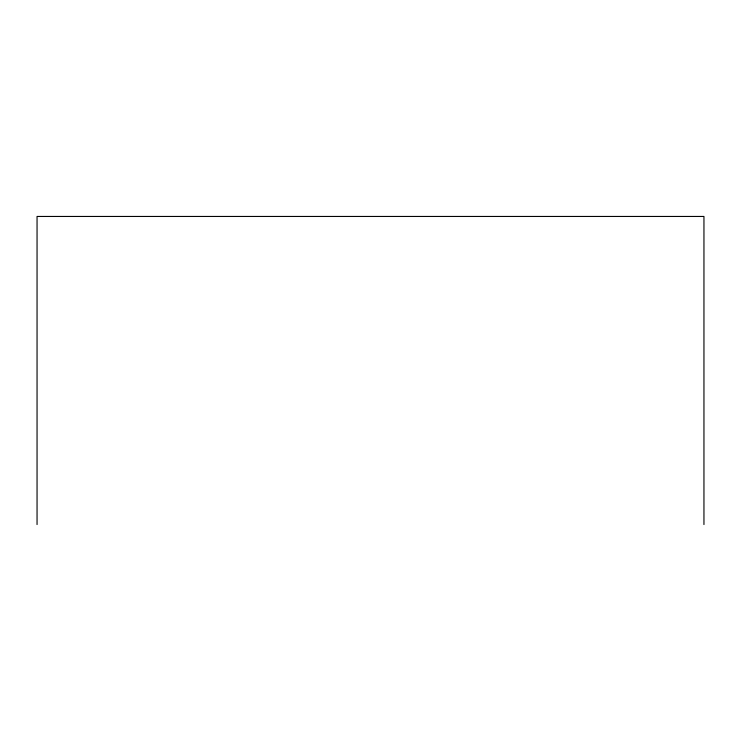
<?xml version="1.0" encoding="UTF-8"?>
<svg xmlns="http://www.w3.org/2000/svg" width="741" height="741" viewBox="0 0 741 741"><rect width="100%" height="100%" fill="white"/><g stroke="black" fill="none" stroke-linecap="round" stroke-linejoin="round"><path stroke-width="1.11" d="M703.95 524.545L703.95 216.455L37.05 216.455L37.05 524.545"/></g></svg>
